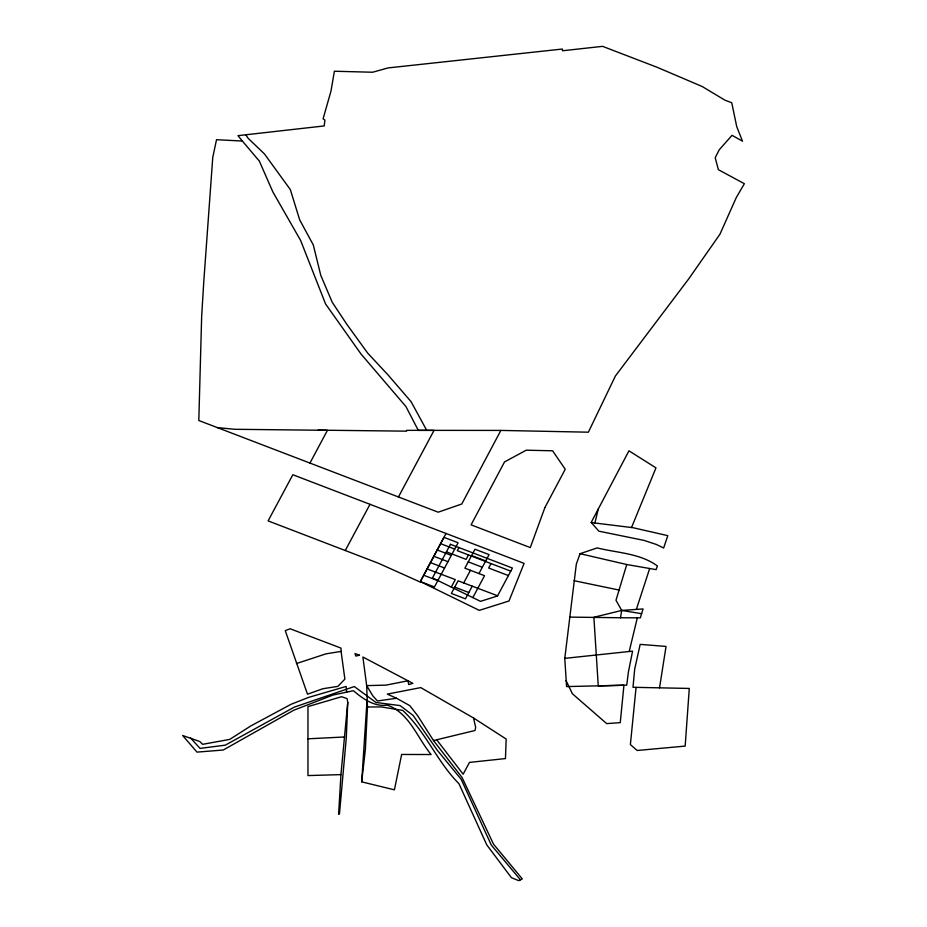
<?xml version="1.0" encoding="UTF-8"?>
<svg xmlns="http://www.w3.org/2000/svg" width="927" height="927" viewBox="0 0 927 927"><rect width="100%" height="100%" fill="white"/><g stroke="black" fill="none" stroke-linecap="round" stroke-linejoin="round"><path stroke-width="1.39" d="M340.939 774.624L307.961 775.575L307.973 706.617L341.588 696.71L347.115 698.657L347.752 702.388L346.316 737.591L339.467 813.883L338.598 814.369L340.939 774.624L347.752 702.388M367.463 706.965L381.391 706.942L402.689 710.406C425.586 731.391 436.965 761.612 458.969 783.732L486.779 844.891L511.403 877.684L518.726 880.65L522.283 878.912L493.512 844.149L462.04 777.475L433.512 740.546L417.66 715.725L409.804 705.644L396.536 698.251L377.451 700.986L372.758 695.771L366.675 685.632L385.945 685.134L408.007 680.789L408.703 684.566L412.851 683.35L362.886 657.011L366.675 685.632L367.463 706.965L365.389 749.283L361.692 781.855L394.404 789.827L401.646 754.462L431.101 754.532C417.37 737.938 409.34 713.106 387.509 705.157C374.114 706.93 363.048 698.9 353.419 690.708L332.944 695.053L293.743 710.233L223.268 750.013L196.999 752.121L182.631 735.493L199.664 741.484L202.677 744.311L229.734 739.398L250.974 725.841L291.194 704.23L308.645 697.382L346.142 686.443L346.617 692.353M361.692 781.855L366.999 700.87M636.073 687.37L630.383 744.601L637.185 750.488L685.169 746.096L689.282 688.437L633.002 687.301L634.694 669.051L640.175 644.381L666.038 646.432L659.549 687.834M564.775 658.367L632.585 651.136L628.448 671.727L626.733 685.169L566.582 686.583L564.775 658.367L576.316 564.195L580.035 553.697L597.185 547.915C617.37 552.967 639.954 553.176 657.394 565.968L656.119 569.63L626.756 564.52L580.035 553.697M569.908 617.104L620.476 617.753L621.716 610.429L615.991 600.279L626.756 564.52M631.53 527.521L655.968 467.868L628.958 450.823L591.194 522.434L594.914 523.013L598.251 509.039M629.19 651.507L637.324 617.822M636.362 609.398L649.676 568.506M242.364 141.031L237.949 135.666L324.218 125.933L324.902 120.058L323.083 118.818L330.974 91.136L334.392 71.24L372.596 72.236L388.065 67.926L562.353 49.038L562.469 50.765L602.596 46.35L656.965 67.231L702.11 86.466L724.879 100.139L731.739 102.746L736.733 126.617L742.492 141.194L732.029 135.307L719.225 149.803L715.215 157.706L718.379 169.676L744.369 183.72L736.339 197.451L719.931 234.23L688.61 279.039L615.424 375.956L588.378 432.191L500.87 430.418L461.773 503.998L438.193 512.191L198.807 420.499L201.669 316.258L203.813 281.182L212.758 157.416L216.524 139.71L242.364 141.031L259.351 161.113L272.897 191.982L300.661 240.533L325.574 303.975L361.043 354.056L405.922 406.536L418.309 430.36L434.056 430.36L398.448 496.965M309.954 463.071L327.428 430.325L234.89 429.294L217.416 427.625M420.348 581.577L443.975 537.347L458.077 542.747L434.439 586.965L420.348 581.577L479.317 610.372L509.004 600.986L524.103 563.384L292.839 474.74L268.112 520.893L378.262 563.187L420.07 581.982L446.038 533.488M458.935 547.567L457.289 550.65L510.765 571.148M451.298 587.081L455.308 579.595L427.104 568.935M468.471 554.937L466.107 559.375L446.42 551.832M463.697 582.944L470.452 570.314M472.202 586.212L465.458 598.842L451.356 593.442L458.112 580.812L497.602 595.783M478.958 573.57L489.085 554.624L474.995 549.224L464.867 568.181L484.543 575.713L472.84 597.602M491.02 563.581L488.656 568.008L508.402 575.574M345.25 550.522L370 504.334M296.455 663.558L325.875 653.883L341.078 651.391L341.032 648.124L290.163 628.773L285.261 630.638L307.497 694.207L322.886 688.726L337.915 686.374L344.879 679.109L341.078 651.391M620.476 617.753L640.325 617.846L643.083 608.935L621.716 610.429L593.883 617.278L598.263 685.91L623.941 685.227L620.256 722.643L606.675 723.605L572.411 693.778L566.061 680.615M433.512 740.546L474.983 730.499L475.678 727.498L473.523 717.985L420.754 687.602L387.312 694.103L396.536 698.251M307.891 738.819L344.577 736.977M500.87 430.418L406.617 430.348L406.559 431.159L318.065 430.14M594.914 523.013L633.014 527.706L667.799 535.667L663.639 547.996L656.235 544.416L643.952 540.383L598.83 531.171L591.194 522.434M621.716 610.429L641.611 613.686M574.137 580.719L619.062 590.047M440.603 543.662L454.693 549.062M471.611 555.54L485.713 560.939M437.231 549.989L451.322 555.377M468.239 561.855L482.33 567.254M433.848 556.304L447.95 561.704M430.476 562.619L444.566 568.019M423.72 575.25L437.822 580.65M454.74 587.127L468.83 592.527M473.523 717.985L506.177 739.051L505.458 758.576L469.468 762.4L463.152 774.207L436.698 739.781M190.487 737.869L200.058 748.402L225.296 745.157L294.288 707.127L354.288 686.548L375.98 702.481L400.105 705.598L413.106 715.412L437.104 750.024L461.229 779.375L491.322 845.1L520.441 879.816M245.829 134.774L248.03 138.181L264.462 153.952L290.325 189.583L299.676 219.85L313.314 244.983L320.777 275.342L332.26 302.318L346.791 324.241L367.66 353.083L388.204 375.122L411.09 401.692L426.721 430.371M544.879 507.602L530.279 547.59L471.078 524.844L504.52 461.936L526.2 450.198L552.585 450.789L565.25 469.247L544.879 507.602M450.441 544.311L432.492 577.903L480.51 601.356L497.498 595.98L512.422 568.042L450.441 544.311M359.467 655.238L355.783 656.061L355.029 653.523L359.467 655.238"/></g></svg>
